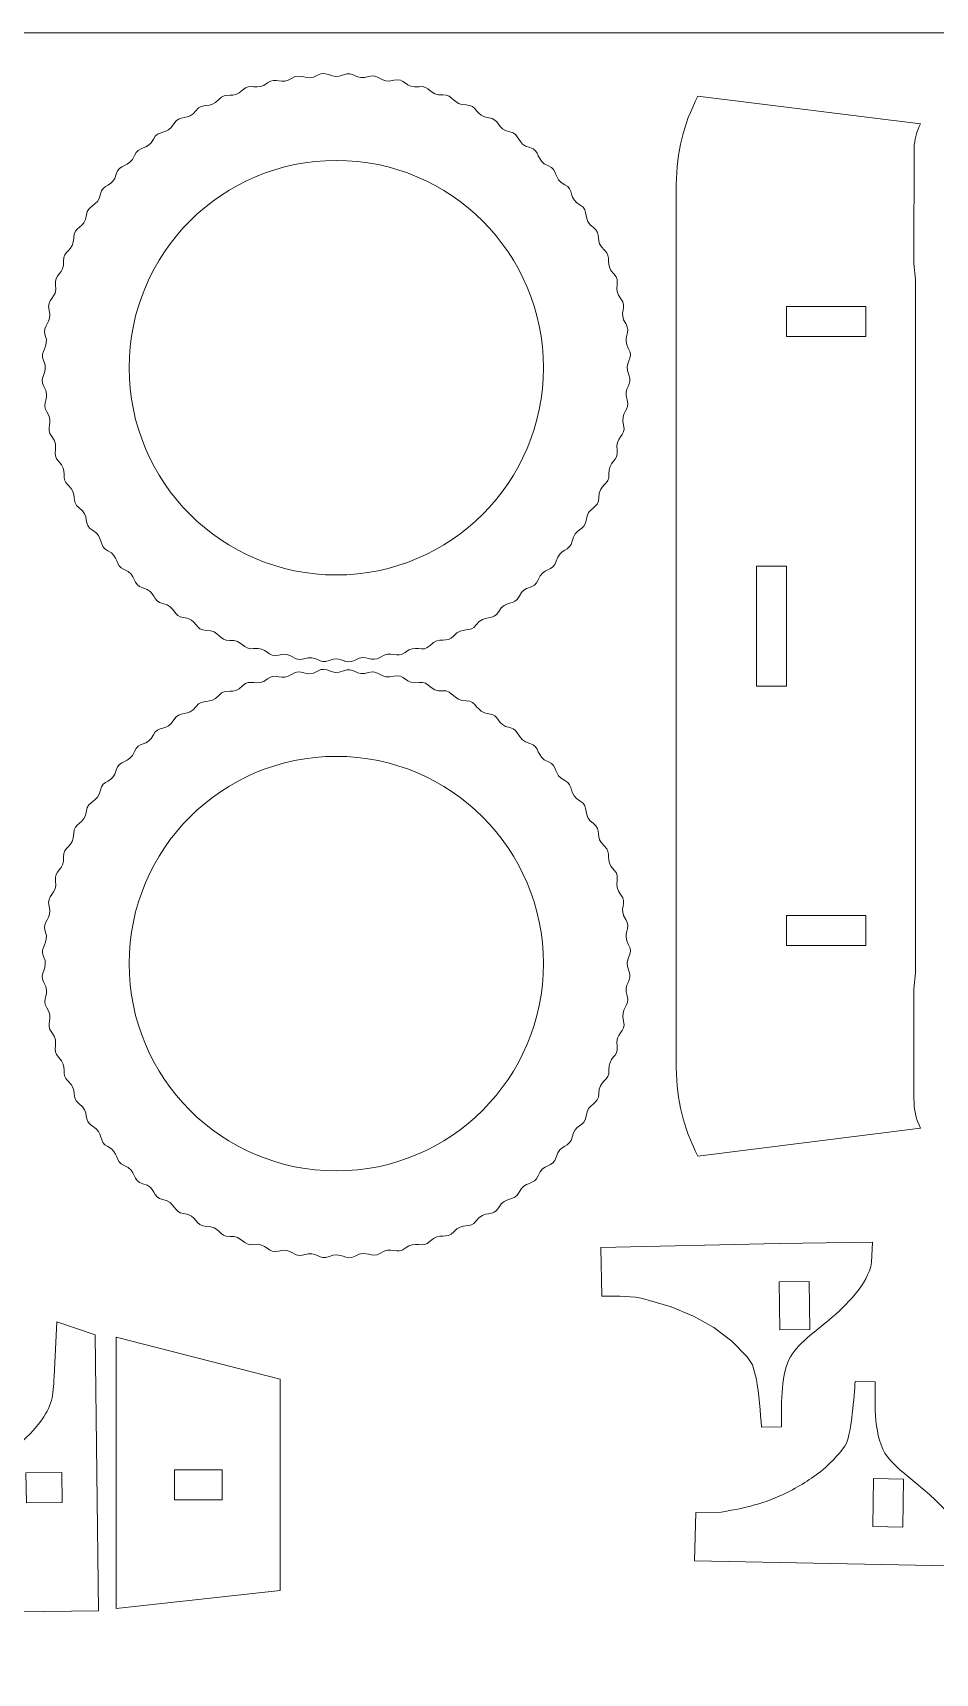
# Model space of a CAD drawing. Header units: centimetres. Extents: x -115 to 36, y 62 to 130.
# Drawn here: x -67.46 to -57.86, y 112.87 to 130.3 of the extents above; entities that cross this region are included whole.
import ezdxf

# ---------------------------------------------------------------- set-up
doc = ezdxf.new("R2010")
doc.units = ezdxf.units.CM
doc.header["$MEASUREMENT"] = 0
doc.layers.add('Camada 1', color=7, linetype='Continuous')

msp = doc.modelspace()

# ---------------------------------------------------------------- linework, layer by layer
at = {"layer": 'Camada 1', "lineweight": 9}
for points, knots in [([(-76.48531, 129.0524), (-76.48531, 129.73959), (-75.92308, 130.30186), (-75.23589, 130.30186), (-75.23589, 130.30186), (-75.23589, 130.30186), (-41.50117, 130.30186), (-41.50117, 130.30186), (-41.50117, 130.30186), (-40.81398, 130.30186), (-40.25171, 129.73959), (-40.25171, 129.0524), (-40.25171, 129.0524), (-40.25171, 129.0524), (-40.25171, 76.57619), (-40.25171, 76.57619), (-40.25171, 76.57619), (-40.25171, 75.88896), (-40.81398, 75.32674), (-41.50117, 75.32674), (-41.50117, 75.32674), (-41.50117, 75.32674), (-75.23589, 75.32674), (-75.23589, 75.32674), (-75.23589, 75.32674), (-75.92308, 75.32674), (-76.48531, 75.88896), (-76.48531, 76.57619), (-76.48531, 76.57619), (-76.48531, 76.57619), (-76.48531, 129.0524), (-76.48531, 129.0524)], [0, 0, 0, 0, 0.11111111, 0.11111111, 0.11111111, 0.11111111, 0.22222222, 0.22222222, 0.22222222, 0.22222222, 0.33333333, 0.33333333, 0.33333333, 0.33333333, 0.44444444, 0.44444444, 0.44444444, 0.44444444, 0.55555556, 0.55555556, 0.55555556, 0.55555556, 0.66666667, 0.66666667, 0.66666667, 0.66666667, 0.77777778, 0.77777778, 0.77777778, 0.77777778, 1, 1, 1, 1]), ([(-67.12853, 127.87511), (-67.1381, 127.9891), (-67.01781, 127.98107), (-67.02107, 128.1241), (-67.02107, 128.1241), (-67.02381, 128.24418), (-66.89892, 128.22051), (-66.88529, 128.3657), (-66.88529, 128.3657), (-66.87464, 128.47913), (-66.76155, 128.44895), (-66.73664, 128.58699), (-66.73664, 128.58699), (-66.71622, 128.70013), (-66.60229, 128.66), (-66.56846, 128.79949), (-66.56846, 128.79949), (-66.54008, 128.91654), (-66.42541, 128.86103), (-66.37478, 128.99787), (-66.37478, 128.99787), (-66.33525, 129.10471), (-66.2337, 129.04629), (-66.17391, 129.17324), (-66.17391, 129.17324), (-66.12499, 129.27711), (-66.0251, 129.20907), (-65.95642, 129.33499), (-65.95642, 129.33499), (-65.89892, 129.44041), (-65.80234, 129.35782), (-65.71791, 129.47662), (-65.71791, 129.47662), (-65.65211, 129.56921), (-65.56916, 129.48717), (-65.47851, 129.59401), (-65.47851, 129.59401), (-65.40431, 129.68146), (-65.3256, 129.58997), (-65.22664, 129.69377), (-65.22664, 129.69377), (-65.14353, 129.78094), (-65.072, 129.67558), (-64.95972, 129.76875), (-64.95972, 129.76875), (-64.87224, 129.84134), (-64.81329, 129.74054), (-64.69799, 129.8203), (-64.69799, 129.8203), (-64.60377, 129.88548), (-64.55128, 129.77699), (-64.42883, 129.85155), (-64.42883, 129.85155), (-64.32612, 129.91409), (-64.28415, 129.79388), (-64.15171, 129.85476), (-64.15171, 129.85476), (-64.04874, 129.9021), (-64.01678, 129.78966), (-63.88559, 129.83679), (-63.88559, 129.83679), (-63.77768, 129.87555), (-63.75483, 129.75712), (-63.61735, 129.79738), (-63.61735, 129.79738), (-63.50197, 129.83117), (-63.49269, 129.70427), (-63.34886, 129.72879), (-63.34886, 129.72879), (-63.23661, 129.74792), (-63.23624, 129.63075), (-63.09657, 129.64247), (-63.09657, 129.64247), (-62.98238, 129.65205), (-62.99078, 129.53181), (-62.84762, 129.53506), (-62.84762, 129.53506), (-62.72746, 129.53779), (-62.75118, 129.41283), (-62.60598, 129.39927), (-62.60598, 129.39927), (-62.49257, 129.38868), (-62.52272, 129.27549), (-62.38468, 129.25063), (-62.38468, 129.25063), (-62.27162, 129.23027), (-62.31163, 129.11623), (-62.17214, 129.0824), (-62.17214, 129.0824), (-62.05513, 129.05402), (-62.11055, 128.93929), (-61.97381, 128.88872), (-61.97381, 128.88872), (-61.86691, 128.84918), (-61.92549, 128.74772), (-61.79844, 128.68789), (-61.79844, 128.68789), (-61.69457, 128.63897), (-61.76259, 128.53905), (-61.63668, 128.47036), (-61.63668, 128.47036), (-61.53122, 128.41283), (-61.61395, 128.31647), (-61.49502, 128.2319), (-61.49502, 128.2319), (-61.40251, 128.16612), (-61.48449, 128.08308), (-61.37767, 127.99246), (-61.37767, 127.99246), (-61.29018, 127.91823), (-61.38173, 127.83956), (-61.27791, 127.74059), (-61.27791, 127.74059), (-61.19079, 127.65754), (-61.29604, 127.58584), (-61.20293, 127.47366), (-61.20293, 127.47366), (-61.13036, 127.38623), (-61.23112, 127.32723), (-61.15138, 127.21194), (-61.15138, 127.21194), (-61.0862, 127.1177), (-61.19468, 127.06516), (-61.12017, 126.94282), (-61.12017, 126.94282), (-61.05756, 126.84002), (-61.17788, 126.79826), (-61.11692, 126.66566), (-61.11692, 126.66566), (-61.06961, 126.56275), (-61.18201, 126.53065), (-61.13489, 126.39949), (-61.13489, 126.39949), (-61.0962, 126.29179), (-61.21441, 126.26875), (-61.17426, 126.13126), (-61.17426, 126.13126), (-61.14057, 126.0159), (-61.26741, 126.00667), (-61.24289, 125.86285), (-61.24289, 125.86285), (-61.22375, 125.75058), (-61.34092, 125.7503), (-61.3292, 125.61051), (-61.3292, 125.61051), (-61.31964, 125.49649), (-61.43982, 125.50455), (-61.43662, 125.36156), (-61.43662, 125.36156), (-61.43393, 125.24135), (-61.55885, 125.26511), (-61.57241, 125.11997), (-61.57241, 125.11997), (-61.58301, 125.0065), (-61.69609, 125.03684), (-61.72105, 124.89863), (-61.72105, 124.89863), (-61.74146, 124.7856), (-61.85548, 124.82551), (-61.88927, 124.68613), (-61.88927, 124.68613), (-61.91765, 124.56903), (-62.03224, 124.62473), (-62.08291, 124.4878), (-62.08291, 124.4878), (-62.12245, 124.38095), (-62.22387, 124.43949), (-62.28378, 124.31242), (-62.28378, 124.31242), (-62.33278, 124.20849), (-62.43258, 124.27663), (-62.50132, 124.15067), (-62.50132, 124.15067), (-62.55889, 124.04518), (-62.65522, 124.12797), (-62.73978, 124.009), (-62.73978, 124.009), (-62.80552, 123.91651), (-62.88849, 123.99852), (-62.97922, 123.89165), (-62.97922, 123.89165), (-63.05349, 123.80418), (-63.13199, 123.89575), (-63.23109, 123.79185), (-63.23109, 123.79185), (-63.31405, 123.70487), (-63.38584, 123.81001), (-63.49801, 123.71692), (-63.49801, 123.71692), (-63.58546, 123.64434), (-63.64448, 123.74509), (-63.75974, 123.66537), (-63.75974, 123.66537), (-63.85399, 123.60018), (-63.90653, 123.70866), (-64.02886, 123.63416), (-64.02886, 123.63416), (-64.13172, 123.57152), (-64.1734, 123.69186), (-64.30602, 123.6309), (-64.30602, 123.6309), (-64.40897, 123.58357), (-64.4409, 123.69599), (-64.57214, 123.64887), (-64.57214, 123.64887), (-64.67989, 123.61018), (-64.70297, 123.72846), (-64.84038, 123.68825), (-64.84038, 123.68825), (-64.95576, 123.65449), (-64.96489, 123.78135), (-65.10883, 123.75688), (-65.10883, 123.75688), (-65.22119, 123.73778), (-65.22118, 123.85481), (-65.36116, 123.84315), (-65.36116, 123.84315), (-65.4752, 123.83365), (-65.46712, 123.95379), (-65.61012, 123.9506), (-65.61012, 123.9506), (-65.73033, 123.94792), (-65.70649, 124.07275), (-65.85171, 124.08639), (-65.85171, 124.08639), (-65.96517, 124.09704), (-65.93501, 124.2102), (-66.07301, 124.23504), (-66.07301, 124.23504), (-66.1861, 124.25539), (-66.14603, 124.36938), (-66.28555, 124.40326), (-66.28555, 124.40326), (-66.40264, 124.4317), (-66.34702, 124.54625), (-66.48388, 124.59694), (-66.48388, 124.59694), (-66.59091, 124.63658), (-66.53225, 124.73798), (-66.65925, 124.79777), (-66.65925, 124.79777), (-66.76319, 124.84671), (-66.69499, 124.94654), (-66.82101, 125.01526), (-66.82101, 125.01526), (-66.92646, 125.07276), (-66.84375, 125.16923), (-66.96267, 125.25377), (-66.96267, 125.25377), (-67.05523, 125.31957), (-66.97308, 125.40236), (-67.08007, 125.49316), (-67.08007, 125.49316), (-67.16744, 125.56731), (-67.07596, 125.646), (-67.17983, 125.74503), (-67.17983, 125.74503), (-67.26684, 125.82799), (-67.16161, 125.8997), (-67.25476, 126.01196), (-67.25476, 126.01196), (-67.32735, 126.09945), (-67.22655, 126.1585), (-67.30631, 126.27373), (-67.30631, 126.27373), (-67.37151, 126.36793), (-67.26301, 126.42027), (-67.33756, 126.54285), (-67.33756, 126.54285), (-67.40009, 126.64567), (-67.27982, 126.6875), (-67.34078, 126.81997), (-67.34078, 126.81997), (-67.38815, 126.9229), (-67.27567, 126.95489), (-67.3228, 127.08609), (-67.3228, 127.08609), (-67.36153, 127.19391), (-67.24323, 127.21676), (-67.28343, 127.35437), (-67.28343, 127.35437), (-67.31712, 127.46972), (-67.19033, 127.47898), (-67.2148, 127.62282), (-67.2148, 127.62282), (-67.23391, 127.73514), (-67.11684, 127.73527), (-67.12853, 127.87511)], [0, 0, 0, 0, 0.01369863, 0.01369863, 0.01369863, 0.01369863, 0.02739726, 0.02739726, 0.02739726, 0.02739726, 0.04109589, 0.04109589, 0.04109589, 0.04109589, 0.05479452, 0.05479452, 0.05479452, 0.05479452, 0.06849315, 0.06849315, 0.06849315, 0.06849315, 0.08219178, 0.08219178, 0.08219178, 0.08219178, 0.09589041, 0.09589041, 0.09589041, 0.09589041, 0.10958904, 0.10958904, 0.10958904, 0.10958904, 0.12328767, 0.12328767, 0.12328767, 0.12328767, 0.1369863, 0.1369863, 0.1369863, 0.1369863, 0.15068493, 0.15068493, 0.15068493, 0.15068493, 0.16438356, 0.16438356, 0.16438356, 0.16438356, 0.17808219, 0.17808219, 0.17808219, 0.17808219, 0.19178082, 0.19178082, 0.19178082, 0.19178082, 0.20547945, 0.20547945, 0.20547945, 0.20547945, 0.21917808, 0.21917808, 0.21917808, 0.21917808, 0.23287671, 0.23287671, 0.23287671, 0.23287671, 0.24657534, 0.24657534, 0.24657534, 0.24657534, 0.26027397, 0.26027397, 0.26027397, 0.26027397, 0.2739726, 0.2739726, 0.2739726, 0.2739726, 0.28767123, 0.28767123, 0.28767123, 0.28767123, 0.30136986, 0.30136986, 0.30136986, 0.30136986, 0.31506849, 0.31506849, 0.31506849, 0.31506849, 0.32876712, 0.32876712, 0.32876712, 0.32876712, 0.34246575, 0.34246575, 0.34246575, 0.34246575, 0.35616438, 0.35616438, 0.35616438, 0.35616438, 0.36986301, 0.36986301, 0.36986301, 0.36986301, 0.38356164, 0.38356164, 0.38356164, 0.38356164, 0.39726027, 0.39726027, 0.39726027, 0.39726027, 0.4109589, 0.4109589, 0.4109589, 0.4109589, 0.42465753, 0.42465753, 0.42465753, 0.42465753, 0.43835616, 0.43835616, 0.43835616, 0.43835616, 0.45205479, 0.45205479, 0.45205479, 0.45205479, 0.46575342, 0.46575342, 0.46575342, 0.46575342, 0.47945205, 0.47945205, 0.47945205, 0.47945205, 0.49315068, 0.49315068, 0.49315068, 0.49315068, 0.50684932, 0.50684932, 0.50684932, 0.50684932, 0.52054795, 0.52054795, 0.52054795, 0.52054795, 0.53424658, 0.53424658, 0.53424658, 0.53424658, 0.54794521, 0.54794521, 0.54794521, 0.54794521, 0.56164384, 0.56164384, 0.56164384, 0.56164384, 0.57534247, 0.57534247, 0.57534247, 0.57534247, 0.5890411, 0.5890411, 0.5890411, 0.5890411, 0.60273973, 0.60273973, 0.60273973, 0.60273973, 0.61643836, 0.61643836, 0.61643836, 0.61643836, 0.63013699, 0.63013699, 0.63013699, 0.63013699, 0.64383562, 0.64383562, 0.64383562, 0.64383562, 0.65753425, 0.65753425, 0.65753425, 0.65753425, 0.67123288, 0.67123288, 0.67123288, 0.67123288, 0.68493151, 0.68493151, 0.68493151, 0.68493151, 0.69863014, 0.69863014, 0.69863014, 0.69863014, 0.71232877, 0.71232877, 0.71232877, 0.71232877, 0.7260274, 0.7260274, 0.7260274, 0.7260274, 0.73972603, 0.73972603, 0.73972603, 0.73972603, 0.75342466, 0.75342466, 0.75342466, 0.75342466, 0.76712329, 0.76712329, 0.76712329, 0.76712329, 0.78082192, 0.78082192, 0.78082192, 0.78082192, 0.79452055, 0.79452055, 0.79452055, 0.79452055, 0.80821918, 0.80821918, 0.80821918, 0.80821918, 0.82191781, 0.82191781, 0.82191781, 0.82191781, 0.83561644, 0.83561644, 0.83561644, 0.83561644, 0.84931507, 0.84931507, 0.84931507, 0.84931507, 0.8630137, 0.8630137, 0.8630137, 0.8630137, 0.87671233, 0.87671233, 0.87671233, 0.87671233, 0.89041096, 0.89041096, 0.89041096, 0.89041096, 0.90410959, 0.90410959, 0.90410959, 0.90410959, 0.91780822, 0.91780822, 0.91780822, 0.91780822, 0.93150685, 0.93150685, 0.93150685, 0.93150685, 0.94520548, 0.94520548, 0.94520548, 0.94520548, 0.95890411, 0.95890411, 0.95890411, 0.95890411, 0.97260274, 0.97260274, 0.97260274, 0.97260274, 1, 1, 1, 1]), ([(-58.07043, 120.3124), (-58.07043, 120.3124), (-58.07043, 127.67941), (-58.07043, 127.67941), (-58.07043, 127.67941), (-58.07043, 127.67941), (-58.08552, 127.84907), (-58.08552, 127.84907), (-58.08552, 127.84907), (-58.08552, 127.84907), (-58.08197, 129.11261), (-58.08197, 129.11261), (-58.08197, 129.11261), (-58.07275, 129.20015), (-58.05106, 129.25592), (-58.01659, 129.33302), (-58.01659, 129.33302), (-58.01659, 129.33302), (-60.3837, 129.62844), (-60.3837, 129.62844), (-60.3837, 129.62844), (-60.54223, 129.31737), (-60.60457, 129.04173), (-60.61336, 128.6901), (-60.61336, 128.6901), (-60.61336, 128.6901), (-60.61336, 119.30171), (-60.61336, 119.30171), (-60.61336, 119.30171), (-60.60457, 118.95008), (-60.54223, 118.67444), (-60.3837, 118.36337), (-60.3837, 118.36337), (-60.3837, 118.36337), (-58.01659, 118.65879), (-58.01659, 118.65879), (-58.01659, 118.65879), (-58.07182, 118.78223), (-58.08328, 118.83839), (-58.08633, 118.97714), (-58.08633, 118.97714), (-58.08633, 118.97714), (-58.08552, 120.14274), (-58.08552, 120.14274), (-58.08552, 120.14274), (-58.08552, 120.14274), (-58.07043, 120.3124), (-58.07043, 120.3124)], [0, 0, 0, 0, 0.07692308, 0.07692308, 0.07692308, 0.07692308, 0.15384615, 0.15384615, 0.15384615, 0.15384615, 0.23076923, 0.23076923, 0.23076923, 0.23076923, 0.30769231, 0.30769231, 0.30769231, 0.30769231, 0.38461538, 0.38461538, 0.38461538, 0.38461538, 0.46153846, 0.46153846, 0.46153846, 0.46153846, 0.53846154, 0.53846154, 0.53846154, 0.53846154, 0.61538462, 0.61538462, 0.61538462, 0.61538462, 0.69230769, 0.69230769, 0.69230769, 0.69230769, 0.76923077, 0.76923077, 0.76923077, 0.76923077, 0.84615385, 0.84615385, 0.84615385, 0.84615385, 1, 1, 1, 1]), ([(-64.22885, 124.54002), (-65.4454, 124.54002), (-66.43166, 125.52628), (-66.43166, 126.74283), (-66.43166, 126.74283), (-66.43166, 127.95939), (-65.4454, 128.94564), (-64.22885, 128.94564), (-64.22885, 128.94564), (-63.01229, 128.94564), (-62.02603, 127.95939), (-62.02603, 126.74283), (-62.02603, 126.74283), (-62.02603, 125.52628), (-63.01229, 124.54002), (-64.22885, 124.54002)], [0, 0, 0, 0, 0.2, 0.2, 0.2, 0.2, 0.4, 0.4, 0.4, 0.4, 0.6, 0.6, 0.6, 0.6, 1, 1, 1, 1]), ([(-59.4402, 127.07282), (-59.4402, 127.07282), (-58.59908, 127.07282), (-58.59908, 127.07282), (-58.59908, 127.07282), (-58.59908, 127.07282), (-58.59908, 127.39146), (-58.59908, 127.39146), (-58.59908, 127.39146), (-58.59908, 127.39146), (-59.4402, 127.39146), (-59.4402, 127.39146), (-59.4402, 127.39146), (-59.4402, 127.39146), (-59.4402, 127.07282), (-59.4402, 127.07282)], [0, 0, 0, 0, 0.2, 0.2, 0.2, 0.2, 0.4, 0.4, 0.4, 0.4, 0.6, 0.6, 0.6, 0.6, 1, 1, 1, 1]), ([(-59.4402, 124.63311), (-59.4402, 124.63311), (-59.7588, 124.63311), (-59.7588, 124.63311), (-59.7588, 124.63311), (-59.7588, 124.63311), (-59.7588, 123.3587), (-59.7588, 123.3587), (-59.7588, 123.3587), (-59.7588, 123.3587), (-59.4402, 123.3587), (-59.4402, 123.3587), (-59.4402, 123.3587), (-59.4402, 123.3587), (-59.4402, 124.63311), (-59.4402, 124.63311)], [0, 0, 0, 0, 0.2, 0.2, 0.2, 0.2, 0.4, 0.4, 0.4, 0.4, 0.6, 0.6, 0.6, 0.6, 1, 1, 1, 1]), ([(-67.12853, 121.54153), (-67.1381, 121.65552), (-67.01781, 121.64749), (-67.02107, 121.79052), (-67.02107, 121.79052), (-67.02381, 121.9106), (-66.89892, 121.88693), (-66.88529, 122.03212), (-66.88529, 122.03212), (-66.87464, 122.14555), (-66.76155, 122.11537), (-66.73664, 122.25341), (-66.73664, 122.25341), (-66.71622, 122.36655), (-66.60229, 122.32642), (-66.56846, 122.46591), (-66.56846, 122.46591), (-66.54008, 122.58296), (-66.42541, 122.52745), (-66.37478, 122.66429), (-66.37478, 122.66429), (-66.33525, 122.77113), (-66.2337, 122.71271), (-66.17391, 122.83966), (-66.17391, 122.83966), (-66.12499, 122.94353), (-66.0251, 122.87549), (-65.95642, 123.00141), (-65.95642, 123.00141), (-65.89892, 123.10683), (-65.80234, 123.02424), (-65.71791, 123.14304), (-65.71791, 123.14304), (-65.65211, 123.23563), (-65.56916, 123.15359), (-65.47851, 123.26043), (-65.47851, 123.26043), (-65.40431, 123.34788), (-65.3256, 123.25639), (-65.22664, 123.36019), (-65.22664, 123.36019), (-65.14353, 123.44736), (-65.072, 123.342), (-64.95972, 123.43517), (-64.95972, 123.43517), (-64.87224, 123.50776), (-64.81329, 123.40696), (-64.69799, 123.48672), (-64.69799, 123.48672), (-64.60377, 123.5519), (-64.55128, 123.44341), (-64.42883, 123.51797), (-64.42883, 123.51797), (-64.32612, 123.58051), (-64.28415, 123.4603), (-64.15171, 123.52118), (-64.15171, 123.52118), (-64.04874, 123.56852), (-64.01678, 123.45608), (-63.88559, 123.50321), (-63.88559, 123.50321), (-63.77768, 123.54197), (-63.75483, 123.42354), (-63.61735, 123.4638), (-63.61735, 123.4638), (-63.50197, 123.49759), (-63.49269, 123.37069), (-63.34886, 123.39521), (-63.34886, 123.39521), (-63.23661, 123.41434), (-63.23624, 123.29717), (-63.09657, 123.30889), (-63.09657, 123.30889), (-62.98238, 123.31847), (-62.99078, 123.19823), (-62.84762, 123.20148), (-62.84762, 123.20148), (-62.72746, 123.20421), (-62.75118, 123.07925), (-62.60598, 123.06569), (-62.60598, 123.06569), (-62.49257, 123.0551), (-62.52272, 122.94191), (-62.38468, 122.91705), (-62.38468, 122.91705), (-62.27162, 122.89669), (-62.31163, 122.78265), (-62.17214, 122.74882), (-62.17214, 122.74882), (-62.05513, 122.72044), (-62.11055, 122.60571), (-61.97381, 122.55514), (-61.97381, 122.55514), (-61.86691, 122.5156), (-61.92549, 122.41414), (-61.79844, 122.35431), (-61.79844, 122.35431), (-61.69457, 122.30539), (-61.76259, 122.20547), (-61.63668, 122.13678), (-61.63668, 122.13678), (-61.53122, 122.07925), (-61.61395, 121.98289), (-61.49502, 121.89832), (-61.49502, 121.89832), (-61.40251, 121.83254), (-61.48449, 121.7495), (-61.37767, 121.65888), (-61.37767, 121.65888), (-61.29018, 121.58465), (-61.38173, 121.50598), (-61.27791, 121.40701), (-61.27791, 121.40701), (-61.19079, 121.32396), (-61.29604, 121.25226), (-61.20293, 121.14008), (-61.20293, 121.14008), (-61.13036, 121.05265), (-61.23112, 120.99365), (-61.15138, 120.87836), (-61.15138, 120.87836), (-61.0862, 120.78412), (-61.19468, 120.73158), (-61.12017, 120.60924), (-61.12017, 120.60924), (-61.05756, 120.50644), (-61.17788, 120.46468), (-61.11692, 120.33208), (-61.11692, 120.33208), (-61.06961, 120.22917), (-61.18201, 120.19707), (-61.13489, 120.06591), (-61.13489, 120.06591), (-61.0962, 119.95821), (-61.21441, 119.93517), (-61.17426, 119.79768), (-61.17426, 119.79768), (-61.14057, 119.68232), (-61.26741, 119.67309), (-61.24289, 119.52927), (-61.24289, 119.52927), (-61.22375, 119.417), (-61.34092, 119.41672), (-61.3292, 119.27693), (-61.3292, 119.27693), (-61.31964, 119.16291), (-61.43982, 119.17097), (-61.43662, 119.02798), (-61.43662, 119.02798), (-61.43393, 118.90777), (-61.55885, 118.93153), (-61.57241, 118.78639), (-61.57241, 118.78639), (-61.58301, 118.67292), (-61.69609, 118.70326), (-61.72105, 118.56505), (-61.72105, 118.56505), (-61.74146, 118.45202), (-61.85548, 118.49193), (-61.88927, 118.35255), (-61.88927, 118.35255), (-61.91765, 118.23545), (-62.03224, 118.29115), (-62.08291, 118.15422), (-62.08291, 118.15422), (-62.12245, 118.04737), (-62.22387, 118.10591), (-62.28378, 117.97884), (-62.28378, 117.97884), (-62.33278, 117.87491), (-62.43258, 117.94305), (-62.50132, 117.81709), (-62.50132, 117.81709), (-62.55889, 117.7116), (-62.65522, 117.79439), (-62.73978, 117.67542), (-62.73978, 117.67542), (-62.80552, 117.58293), (-62.88849, 117.66494), (-62.97922, 117.55807), (-62.97922, 117.55807), (-63.05349, 117.4706), (-63.13199, 117.56217), (-63.23109, 117.45827), (-63.23109, 117.45827), (-63.31405, 117.37129), (-63.38584, 117.47643), (-63.49801, 117.38334), (-63.49801, 117.38334), (-63.58546, 117.31076), (-63.64448, 117.41151), (-63.75974, 117.33179), (-63.75974, 117.33179), (-63.85399, 117.2666), (-63.90653, 117.37508), (-64.02886, 117.30058), (-64.02886, 117.30058), (-64.13172, 117.23794), (-64.1734, 117.35828), (-64.30602, 117.29732), (-64.30602, 117.29732), (-64.40897, 117.24999), (-64.4409, 117.36241), (-64.57214, 117.31529), (-64.57214, 117.31529), (-64.67989, 117.2766), (-64.70297, 117.39488), (-64.84038, 117.35467), (-64.84038, 117.35467), (-64.95576, 117.32091), (-64.96489, 117.44777), (-65.10883, 117.4233), (-65.10883, 117.4233), (-65.22119, 117.4042), (-65.22118, 117.52123), (-65.36116, 117.50957), (-65.36116, 117.50957), (-65.4752, 117.50007), (-65.46712, 117.62021), (-65.61012, 117.61702), (-65.61012, 117.61702), (-65.73033, 117.61434), (-65.70649, 117.73917), (-65.85171, 117.75281), (-65.85171, 117.75281), (-65.96517, 117.76346), (-65.93501, 117.87662), (-66.07301, 117.90146), (-66.07301, 117.90146), (-66.1861, 117.92181), (-66.14603, 118.0358), (-66.28555, 118.06968), (-66.28555, 118.06968), (-66.40264, 118.09812), (-66.34702, 118.21267), (-66.48388, 118.26336), (-66.48388, 118.26336), (-66.59091, 118.303), (-66.53225, 118.4044), (-66.65925, 118.46419), (-66.65925, 118.46419), (-66.76319, 118.51313), (-66.69499, 118.61296), (-66.82101, 118.68168), (-66.82101, 118.68168), (-66.92646, 118.73918), (-66.84375, 118.83565), (-66.96267, 118.92019), (-66.96267, 118.92019), (-67.05523, 118.98599), (-66.97308, 119.06878), (-67.08007, 119.15958), (-67.08007, 119.15958), (-67.16744, 119.23373), (-67.07596, 119.31242), (-67.17983, 119.41145), (-67.17983, 119.41145), (-67.26684, 119.49441), (-67.16161, 119.56612), (-67.25476, 119.67838), (-67.25476, 119.67838), (-67.32735, 119.76587), (-67.22655, 119.82492), (-67.30631, 119.94015), (-67.30631, 119.94015), (-67.37151, 120.03435), (-67.26301, 120.08669), (-67.33756, 120.20927), (-67.33756, 120.20927), (-67.40009, 120.31209), (-67.27982, 120.35392), (-67.34078, 120.48639), (-67.34078, 120.48639), (-67.38815, 120.58932), (-67.27567, 120.62131), (-67.3228, 120.75251), (-67.3228, 120.75251), (-67.36153, 120.86033), (-67.24323, 120.88318), (-67.28343, 121.02079), (-67.28343, 121.02079), (-67.31712, 121.13614), (-67.19033, 121.1454), (-67.2148, 121.28924), (-67.2148, 121.28924), (-67.23391, 121.40156), (-67.11684, 121.40169), (-67.12853, 121.54153)], [0, 0, 0, 0, 0.01369863, 0.01369863, 0.01369863, 0.01369863, 0.02739726, 0.02739726, 0.02739726, 0.02739726, 0.04109589, 0.04109589, 0.04109589, 0.04109589, 0.05479452, 0.05479452, 0.05479452, 0.05479452, 0.06849315, 0.06849315, 0.06849315, 0.06849315, 0.08219178, 0.08219178, 0.08219178, 0.08219178, 0.09589041, 0.09589041, 0.09589041, 0.09589041, 0.10958904, 0.10958904, 0.10958904, 0.10958904, 0.12328767, 0.12328767, 0.12328767, 0.12328767, 0.1369863, 0.1369863, 0.1369863, 0.1369863, 0.15068493, 0.15068493, 0.15068493, 0.15068493, 0.16438356, 0.16438356, 0.16438356, 0.16438356, 0.17808219, 0.17808219, 0.17808219, 0.17808219, 0.19178082, 0.19178082, 0.19178082, 0.19178082, 0.20547945, 0.20547945, 0.20547945, 0.20547945, 0.21917808, 0.21917808, 0.21917808, 0.21917808, 0.23287671, 0.23287671, 0.23287671, 0.23287671, 0.24657534, 0.24657534, 0.24657534, 0.24657534, 0.26027397, 0.26027397, 0.26027397, 0.26027397, 0.2739726, 0.2739726, 0.2739726, 0.2739726, 0.28767123, 0.28767123, 0.28767123, 0.28767123, 0.30136986, 0.30136986, 0.30136986, 0.30136986, 0.31506849, 0.31506849, 0.31506849, 0.31506849, 0.32876712, 0.32876712, 0.32876712, 0.32876712, 0.34246575, 0.34246575, 0.34246575, 0.34246575, 0.35616438, 0.35616438, 0.35616438, 0.35616438, 0.36986301, 0.36986301, 0.36986301, 0.36986301, 0.38356164, 0.38356164, 0.38356164, 0.38356164, 0.39726027, 0.39726027, 0.39726027, 0.39726027, 0.4109589, 0.4109589, 0.4109589, 0.4109589, 0.42465753, 0.42465753, 0.42465753, 0.42465753, 0.43835616, 0.43835616, 0.43835616, 0.43835616, 0.45205479, 0.45205479, 0.45205479, 0.45205479, 0.46575342, 0.46575342, 0.46575342, 0.46575342, 0.47945205, 0.47945205, 0.47945205, 0.47945205, 0.49315068, 0.49315068, 0.49315068, 0.49315068, 0.50684932, 0.50684932, 0.50684932, 0.50684932, 0.52054795, 0.52054795, 0.52054795, 0.52054795, 0.53424658, 0.53424658, 0.53424658, 0.53424658, 0.54794521, 0.54794521, 0.54794521, 0.54794521, 0.56164384, 0.56164384, 0.56164384, 0.56164384, 0.57534247, 0.57534247, 0.57534247, 0.57534247, 0.5890411, 0.5890411, 0.5890411, 0.5890411, 0.60273973, 0.60273973, 0.60273973, 0.60273973, 0.61643836, 0.61643836, 0.61643836, 0.61643836, 0.63013699, 0.63013699, 0.63013699, 0.63013699, 0.64383562, 0.64383562, 0.64383562, 0.64383562, 0.65753425, 0.65753425, 0.65753425, 0.65753425, 0.67123288, 0.67123288, 0.67123288, 0.67123288, 0.68493151, 0.68493151, 0.68493151, 0.68493151, 0.69863014, 0.69863014, 0.69863014, 0.69863014, 0.71232877, 0.71232877, 0.71232877, 0.71232877, 0.7260274, 0.7260274, 0.7260274, 0.7260274, 0.73972603, 0.73972603, 0.73972603, 0.73972603, 0.75342466, 0.75342466, 0.75342466, 0.75342466, 0.76712329, 0.76712329, 0.76712329, 0.76712329, 0.78082192, 0.78082192, 0.78082192, 0.78082192, 0.79452055, 0.79452055, 0.79452055, 0.79452055, 0.80821918, 0.80821918, 0.80821918, 0.80821918, 0.82191781, 0.82191781, 0.82191781, 0.82191781, 0.83561644, 0.83561644, 0.83561644, 0.83561644, 0.84931507, 0.84931507, 0.84931507, 0.84931507, 0.8630137, 0.8630137, 0.8630137, 0.8630137, 0.87671233, 0.87671233, 0.87671233, 0.87671233, 0.89041096, 0.89041096, 0.89041096, 0.89041096, 0.90410959, 0.90410959, 0.90410959, 0.90410959, 0.91780822, 0.91780822, 0.91780822, 0.91780822, 0.93150685, 0.93150685, 0.93150685, 0.93150685, 0.94520548, 0.94520548, 0.94520548, 0.94520548, 0.95890411, 0.95890411, 0.95890411, 0.95890411, 0.97260274, 0.97260274, 0.97260274, 0.97260274, 1, 1, 1, 1]), ([(-64.22885, 118.20644), (-65.4454, 118.20644), (-66.43166, 119.1927), (-66.43166, 120.40925), (-66.43166, 120.40925), (-66.43166, 121.62581), (-65.4454, 122.61206), (-64.22885, 122.61206), (-64.22885, 122.61206), (-63.01229, 122.61206), (-62.02603, 121.62581), (-62.02603, 120.40925), (-62.02603, 120.40925), (-62.02603, 119.1927), (-63.01229, 118.20644), (-64.22885, 118.20644)], [0, 0, 0, 0, 0.2, 0.2, 0.2, 0.2, 0.4, 0.4, 0.4, 0.4, 0.6, 0.6, 0.6, 0.6, 1, 1, 1, 1]), ([(-59.4402, 120.60039), (-59.4402, 120.60039), (-59.4402, 120.91899), (-59.4402, 120.91899), (-59.4402, 120.91899), (-59.4402, 120.91899), (-58.59908, 120.91899), (-58.59908, 120.91899), (-58.59908, 120.91899), (-58.59908, 120.91899), (-58.59908, 120.60039), (-58.59908, 120.60039), (-58.59908, 120.60039), (-58.59908, 120.60039), (-59.4402, 120.60039), (-59.4402, 120.60039)], [0, 0, 0, 0, 0.2, 0.2, 0.2, 0.2, 0.4, 0.4, 0.4, 0.4, 0.6, 0.6, 0.6, 0.6, 1, 1, 1, 1]), ([(-61.40342, 116.8755), (-61.20522, 116.87255), (-61.1055, 116.88446), (-60.92226, 116.83722), (-60.92226, 116.83722), (-60.92226, 116.83722), (-60.66891, 116.76106), (-60.66891, 116.76106), (-60.66891, 116.76106), (-60.66891, 116.76106), (-60.43192, 116.66388), (-60.43192, 116.66388), (-60.43192, 116.66388), (-60.43192, 116.66388), (-60.21435, 116.54319), (-60.21435, 116.54319), (-60.21435, 116.54319), (-60.21435, 116.54319), (-60.02181, 116.39814), (-60.02181, 116.39814), (-60.02181, 116.39814), (-60.02181, 116.39814), (-59.86086, 116.23072), (-59.86086, 116.23072), (-59.86086, 116.23072), (-59.86086, 116.23072), (-59.80343, 116.14538), (-59.80343, 116.14538), (-59.80343, 116.14538), (-59.80343, 116.14538), (-59.76106, 115.98782), (-59.76106, 115.98782), (-59.76106, 115.98782), (-59.73391, 115.85747), (-59.71796, 115.61962), (-59.70701, 115.48437), (-59.70701, 115.48437), (-59.70701, 115.48437), (-59.49409, 115.48733), (-59.49409, 115.48733), (-59.49409, 115.48733), (-59.49636, 115.68571), (-59.50246, 116.01882), (-59.41645, 116.19892), (-59.41645, 116.19892), (-59.33951, 116.36002), (-59.12187, 116.50907), (-58.98658, 116.62443), (-58.98658, 116.62443), (-58.80791, 116.77678), (-58.57865, 116.99225), (-58.53604, 117.23448), (-58.53604, 117.23448), (-58.53604, 117.23448), (-58.52492, 117.44724), (-58.52492, 117.44724), (-58.52492, 117.44724), (-58.52492, 117.44724), (-59.52056, 117.43341), (-59.52056, 117.43341), (-59.52056, 117.43341), (-59.52056, 117.43341), (-61.415, 117.39082), (-61.415, 117.39082), (-61.415, 117.39082), (-61.415, 117.39082), (-61.40342, 116.8755), (-61.40342, 116.8755)], [0, 0, 0, 0, 0.05555556, 0.05555556, 0.05555556, 0.05555556, 0.11111111, 0.11111111, 0.11111111, 0.11111111, 0.16666667, 0.16666667, 0.16666667, 0.16666667, 0.22222222, 0.22222222, 0.22222222, 0.22222222, 0.27777778, 0.27777778, 0.27777778, 0.27777778, 0.33333333, 0.33333333, 0.33333333, 0.33333333, 0.38888889, 0.38888889, 0.38888889, 0.38888889, 0.44444444, 0.44444444, 0.44444444, 0.44444444, 0.5, 0.5, 0.5, 0.5, 0.55555556, 0.55555556, 0.55555556, 0.55555556, 0.61111111, 0.61111111, 0.61111111, 0.61111111, 0.66666667, 0.66666667, 0.66666667, 0.66666667, 0.72222222, 0.72222222, 0.72222222, 0.72222222, 0.77777778, 0.77777778, 0.77777778, 0.77777778, 0.83333333, 0.83333333, 0.83333333, 0.83333333, 0.88888889, 0.88888889, 0.88888889, 0.88888889, 1, 1, 1, 1]), ([(-59.20162, 117.03031), (-59.20162, 117.03031), (-59.19456, 116.52019), (-59.19456, 116.52019), (-59.19456, 116.52019), (-59.19456, 116.52019), (-59.51312, 116.51579), (-59.51312, 116.51579), (-59.51312, 116.51579), (-59.51312, 116.51579), (-59.52018, 117.02592), (-59.52018, 117.02592), (-59.52018, 117.02592), (-59.52018, 117.02592), (-59.20162, 117.03031), (-59.20162, 117.03031)], [0, 0, 0, 0, 0.2, 0.2, 0.2, 0.2, 0.4, 0.4, 0.4, 0.4, 0.6, 0.6, 0.6, 0.6, 1, 1, 1, 1]), ([(-67.19909, 116.60385), (-67.19909, 116.60385), (-67.23047, 116.02187), (-67.23047, 116.02187), (-67.23047, 116.02187), (-67.23774, 115.8139), (-67.24527, 115.71181), (-67.38651, 115.52705), (-67.38651, 115.52705), (-67.62066, 115.22076), (-68.01475, 115.02335), (-68.12449, 114.79466), (-68.12449, 114.79466), (-68.20238, 114.63231), (-68.20348, 114.35693), (-68.20416, 114.18046), (-68.20416, 114.18046), (-68.20416, 114.18046), (-68.19951, 113.51386), (-68.19951, 113.51386), (-68.19951, 113.51386), (-68.19951, 113.51386), (-66.757, 113.53103), (-66.757, 113.53103), (-66.757, 113.53103), (-66.757, 113.53103), (-66.79189, 116.46307), (-66.79189, 116.46307), (-66.79189, 116.46307), (-66.79189, 116.46307), (-67.19909, 116.60385), (-67.19909, 116.60385)], [0, 0, 0, 0, 0.11111111, 0.11111111, 0.11111111, 0.11111111, 0.22222222, 0.22222222, 0.22222222, 0.22222222, 0.33333333, 0.33333333, 0.33333333, 0.33333333, 0.44444444, 0.44444444, 0.44444444, 0.44444444, 0.55555556, 0.55555556, 0.55555556, 0.55555556, 0.66666667, 0.66666667, 0.66666667, 0.66666667, 0.77777778, 0.77777778, 0.77777778, 0.77777778, 1, 1, 1, 1]), ([(-64.82454, 113.74649), (-64.82454, 113.74649), (-64.82454, 115.99295), (-64.82454, 115.99295), (-64.82454, 115.99295), (-64.82454, 115.99295), (-66.56806, 116.44065), (-66.56806, 116.44065), (-66.56806, 116.44065), (-66.56806, 116.44065), (-66.56806, 113.55556), (-66.56806, 113.55556), (-66.56806, 113.55556), (-66.56806, 113.55556), (-64.82454, 113.74649), (-64.82454, 113.74649)], [0, 0, 0, 0, 0.2, 0.2, 0.2, 0.2, 0.4, 0.4, 0.4, 0.4, 0.6, 0.6, 0.6, 0.6, 1, 1, 1, 1]), ([(-60.40691, 114.57623), (-60.40691, 114.57623), (-60.13685, 114.58025), (-60.13685, 114.58025), (-60.13685, 114.58025), (-59.90262, 114.61827), (-59.65286, 114.67544), (-59.43541, 114.78789), (-59.43541, 114.78789), (-59.27691, 114.8698), (-59.16383, 114.94029), (-59.0253, 115.05363), (-59.0253, 115.05363), (-58.97874, 115.0949), (-58.83415, 115.24663), (-58.80692, 115.30634), (-58.80692, 115.30634), (-58.74822, 115.4352), (-58.72281, 115.8152), (-58.7105, 115.9674), (-58.7105, 115.9674), (-58.7105, 115.9674), (-58.49758, 115.96444), (-58.49758, 115.96444), (-58.49758, 115.96444), (-58.50033, 115.7239), (-58.51724, 115.37033), (-58.36775, 115.16641), (-58.36775, 115.16641), (-58.20964, 114.9507), (-57.61269, 114.63294), (-57.53953, 114.21729), (-57.53953, 114.21729), (-57.53953, 114.21729), (-57.52841, 114.00453), (-57.52841, 114.00453), (-57.52841, 114.00453), (-57.52841, 114.00453), (-60.41849, 114.0609), (-60.41849, 114.0609), (-60.41849, 114.0609), (-60.41849, 114.0609), (-60.40691, 114.57623), (-60.40691, 114.57623)], [0, 0, 0, 0, 0.08333333, 0.08333333, 0.08333333, 0.08333333, 0.16666667, 0.16666667, 0.16666667, 0.16666667, 0.25, 0.25, 0.25, 0.25, 0.33333333, 0.33333333, 0.33333333, 0.33333333, 0.41666667, 0.41666667, 0.41666667, 0.41666667, 0.5, 0.5, 0.5, 0.5, 0.58333333, 0.58333333, 0.58333333, 0.58333333, 0.66666667, 0.66666667, 0.66666667, 0.66666667, 0.75, 0.75, 0.75, 0.75, 0.83333333, 0.83333333, 0.83333333, 0.83333333, 1, 1, 1, 1]), ([(-67.14246, 114.68289), (-67.14246, 114.68289), (-67.14627, 115.00145), (-67.14627, 115.00145), (-67.14627, 115.00145), (-67.14627, 115.00145), (-67.52856, 114.99688), (-67.52856, 114.99688), (-67.52856, 114.99688), (-67.52856, 114.99688), (-67.52475, 114.67832), (-67.52475, 114.67832), (-67.52475, 114.67832), (-67.52475, 114.67832), (-67.14246, 114.68289), (-67.14246, 114.68289)], [0, 0, 0, 0, 0.2, 0.2, 0.2, 0.2, 0.4, 0.4, 0.4, 0.4, 0.6, 0.6, 0.6, 0.6, 1, 1, 1, 1]), ([(-65.9509, 115.02885), (-65.9509, 115.02885), (-65.9509, 114.71063), (-65.9509, 114.71063), (-65.9509, 114.71063), (-65.9509, 114.71063), (-65.44174, 114.71063), (-65.44174, 114.71063), (-65.44174, 114.71063), (-65.44174, 114.71063), (-65.44174, 115.02885), (-65.44174, 115.02885), (-65.44174, 115.02885), (-65.44174, 115.02885), (-65.9509, 115.02885), (-65.9509, 115.02885)], [0, 0, 0, 0, 0.2, 0.2, 0.2, 0.2, 0.4, 0.4, 0.4, 0.4, 0.6, 0.6, 0.6, 0.6, 1, 1, 1, 1]), ([(-58.20511, 114.42141), (-58.20511, 114.42141), (-58.19805, 114.93154), (-58.19805, 114.93154), (-58.19805, 114.93154), (-58.19805, 114.93154), (-58.51661, 114.93594), (-58.51661, 114.93594), (-58.51661, 114.93594), (-58.51661, 114.93594), (-58.52367, 114.42585), (-58.52367, 114.42585), (-58.52367, 114.42585), (-58.52367, 114.42585), (-58.20511, 114.42141), (-58.20511, 114.42141)], [0, 0, 0, 0, 0.2, 0.2, 0.2, 0.2, 0.4, 0.4, 0.4, 0.4, 0.6, 0.6, 0.6, 0.6, 1, 1, 1, 1])]:
    msp.add_open_spline(points, degree=3, knots=knots, dxfattribs=at)

doc.saveas('drawing.dxf')
